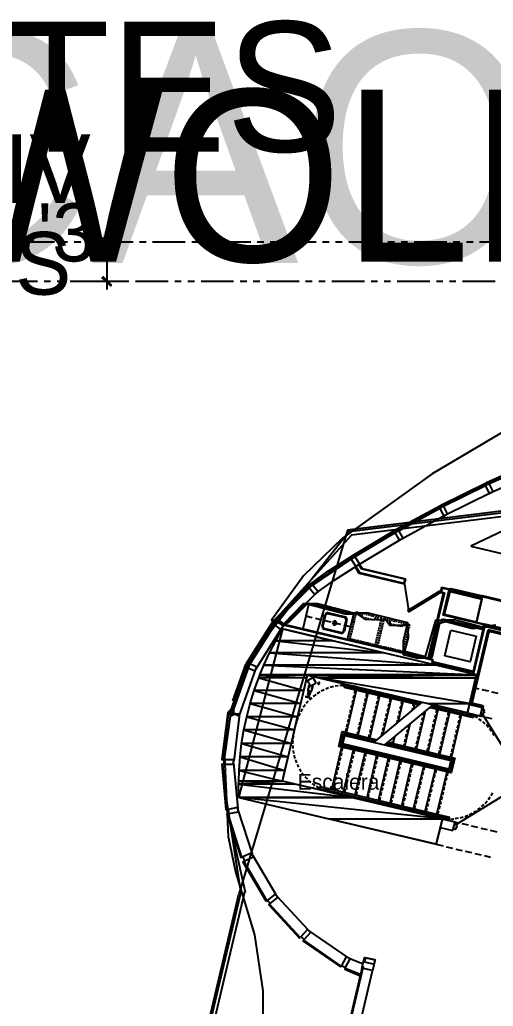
# Model space of a CAD drawing. Header units: feet. Extents: x -84 to 198, y -22 to 181.
# Drawn here: x 11.6 to 47.8, y 104.8 to 180.3 of the extents above; entities that cross this region are included whole.
import ezdxf
from ezdxf.enums import TextEntityAlignment as Align

# ---------------------------------------------------------------- set-up
doc = ezdxf.new("R2010")
doc.units = ezdxf.units.FT
for name, color, linetype in [('A-AREA-COMUN', 252, 'CONTINUOUS'), ('A-AREA-UNIDAD', 30, 'CONTINUOUS'), ('A-LINEA', 7, 'CONTINUOUS'), ('A-LINEA-FINA', 9, 'CONTINUOUS'), ('A-MURO-CONCRETO', 8, 'CONTINUOUS'), ('A-NOMBRE-ESPACIO', 2, 'CONTINUOUS'), ('A-TEXTO-PDF', 3, 'CONTINUOUS')]:
    doc.layers.add(name, color=color, linetype=linetype)

msp = doc.modelspace()

# ---------------------------------------------------------------- linework, layer by layer
at = {"layer": 'A-AREA-COMUN'}
msp.add_lwpolyline([(72.64, 127.8044), (47.392, 133.8133), (46.24, 133.6889), (44.192, 134.2222), (43.712, 134.0978), (43.12, 131.4489), (42.048, 131.4133), (40.96, 131.6978), (40.96, 132.7644), (41.248, 133.9378), (39.92, 133.9378), (39.6, 134.3289), (38.048, 134.3822), (37.472, 134.8089), (36.512, 134.8089), (33.568, 135.5733), (32.16, 134.1689), (31.808, 134.0089), (31.232, 134.1689), (29.152, 130.8978), (27.968, 127.5378), (27.968, 127.0933), (27.712, 126.9689), (27.28, 123.8933), (27.552, 117.7778), (28.128, 115.0933), (29.568, 110.2578), (30.208, 105.9733), (30.208, 101.3689)], dxfattribs=at)
at = {"layer": 'A-AREA-UNIDAD'}
msp.add_lwpolyline([(48.88, 148.9422), (43.168, 145.5289), (36.288, 140.6222), (33.312, 137.7422), (30.88, 134.3289), (31.392, 134.3289), (31.808, 134.0622), (33.312, 135.6089), (34.4, 135.6089), (37.152, 134.8978), (38.272, 134.8978), (41.28, 134.1689), (41.312, 133.0133), (41.04, 131.9644), (42.64, 131.5733), (43.44, 134.3289), (44.832, 134.3822), (46.88, 133.8489), (48.032, 133.9733)], dxfattribs=at)
at = {"layer": 'A-LINEA'}
for p, q in [((14.28, 163.2578), (11.7733, 163.2578)), ((15.28, 163.2578), (14.7733, 163.2578)), ((16.28, 163.2578), (15.7733, 163.2578)), ((19.28, 163.2578), (16.7733, 163.2578)), ((19.8133, 163.2578), (17.0267, 163.2578)), ((20.28, 163.2578), (19.7733, 163.2578)), ((21.28, 163.2578), (20.7733, 163.2578)), ((24.28, 163.2578), (21.7733, 163.2578)), ((25.28, 163.2578), (24.7733, 163.2578)), ((26.28, 163.2578), (25.7733, 163.2578)), ((29.28, 163.2578), (26.7733, 163.2578)), ((30.28, 163.2578), (29.7733, 163.2578)), ((31.28, 163.2578), (30.7733, 163.2578)), ((34.28, 163.2578), (31.7733, 163.2578)), ((35.28, 163.2578), (34.7733, 163.2578)), ((36.28, 163.2578), (35.7733, 163.2578)), ((39.28, 163.2578), (36.7733, 163.2578)), ((40.28, 163.2578), (39.7733, 163.2578)), ((41.28, 163.2578), (40.7733, 163.2578)), ((44.28, 163.2578), (41.7733, 163.2578)), ((45.28, 163.2578), (44.7733, 163.2578)), ((46.28, 163.2578), (45.7733, 163.2578)), ((49.28, 163.2578), (46.7733, 163.2578)), ((12.9733, 160.2578), (10.48, 160.2578)), ((13.9733, 160.2578), (13.48, 160.2578)), ((14.9733, 160.2578), (14.48, 160.2578)), ((17.9733, 160.2578), (15.48, 160.2578)), ((19.8133, 160.2578), (17.0267, 160.2578)), ((18.9733, 160.2578), (18.48, 160.2578)), ((19.9733, 160.2578), (19.48, 160.2578)), ((22.9733, 160.2578), (20.48, 160.2578)), ((23.9733, 160.2578), (23.48, 160.2578)), ((24.9733, 160.2578), (24.48, 160.2578)), ((27.9733, 160.2578), (25.48, 160.2578)), ((28.9733, 160.2578), (28.48, 160.2578)), ((29.9733, 160.2578), (29.48, 160.2578)), ((32.9733, 160.2578), (30.48, 160.2578)), ((33.9733, 160.2578), (33.48, 160.2578)), ((34.9733, 160.2578), (34.48, 160.2578)), ((37.9733, 160.2578), (35.48, 160.2578)), ((38.9733, 160.2578), (38.48, 160.2578)), ((39.9733, 160.2578), (39.48, 160.2578)), ((42.9733, 160.2578), (40.48, 160.2578)), ((43.9733, 160.2578), (43.48, 160.2578)), ((44.9733, 160.2578), (44.48, 160.2578)), ((47.9733, 160.2578), (45.48, 160.2578)), ((128.4377, 152.4797), (36.6895, 141.2395)), ((128.4377, 152.4797), (36.6895, 141.2395)), ((128.373, 152.3212), (36.7876, 141.1026)), ((128.2383, 152.0163), (36.9919, 140.8393)), ((47.32, 144.8711), (50.8533, 146.4578)), ((47.6533, 144.1111), (51.2, 145.6978)), ((43.8267, 143.1378), (47.28, 144.8578)), ((46.8533, 144.4578), (47.0533, 144.6444)), ((44.1867, 142.3911), (47.6533, 144.1111)), ((45.4267, 143.7511), (45.6267, 143.9511)), ((40.3867, 141.2711), (43.7867, 143.1244)), ((44.0133, 143.0444), (44.2133, 143.2444)), ((40.7867, 140.5378), (44.1867, 142.3911)), ((42.4667, 142.2044), (42.6933, 142.4311)), ((51.0267, 142.3378), (46.1067, 140.0044)), ((36.6881, 141.2357), (28.3665, 113.3809)), ((36.6881, 141.2357), (28.3665, 113.3809)), ((37.04, 139.2711), (40.36, 141.2444)), ((40.8667, 141.3378), (41.1067, 141.5644)), ((36.7944, 141.1093), (29.3471, 131.622)), ((36.9987, 140.846), (31.2785, 134.531)), ((37.4667, 138.5511), (40.7867, 140.5378)), ((39.1067, 140.3111), (39.3733, 140.5644)), ((46.1067, 140.0044), (60.44, 136.6044)), ((35.1467, 138.0578), (37, 139.2444)), ((37.28, 139.2178), (37.5467, 139.4711)), ((35.6267, 137.3644), (37.4667, 138.5511)), ((37.2667, 138.4178), (37.56, 137.9378)), ((37.3067, 138.4444), (37.6, 137.9778)), ((37.7867, 138.2444), (37.56, 138.6044)), ((41.0667, 137.4711), (37.7867, 138.2444)), ((37.8267, 138.2978), (41.12, 137.5111)), ((33.8, 137.0711), (35.1467, 138.0578)), ((34.9867, 137.6844), (35.36, 138.0311)), ((37.56, 137.9378), (41.0267, 137.1111)), ((37.6, 137.9778), (40.9867, 137.1778)), ((41.0667, 137.4711), (40.9867, 137.1778)), ((41.12, 137.5111), (41.0267, 137.1111)), ((31.0267, 134.2978), (33.7733, 137.0444)), ((34.32, 136.4311), (35.6267, 137.3644)), ((41.0361, 137.1034), (41.3824, 134.9627)), ((43.88, 136.8578), (43.7867, 136.4578)), ((43.92, 136.7911), (43.8533, 136.4978)), ((43.88, 136.8578), (44.52, 136.7111)), ((44.4533, 136.6711), (43.92, 136.7911)), ((44, 134.7244), (44.4533, 136.6711)), ((44.0667, 134.7644), (44.52, 136.7111)), ((31.6667, 133.7644), (34.32, 136.4311)), ((43.52, 134.2444), (44.0267, 136.4044)), ((44.0933, 136.4444), (43.5733, 134.2311)), ((43.7867, 136.4578), (44.0267, 136.4044)), ((43.8533, 136.4978), (44.0933, 136.4444)), ((44.5733, 136.5378), (46.9067, 135.9778)), ((44.5733, 136.5378), (46.9067, 135.9778)), ((46.92, 136.0044), (44.5867, 136.5644)), ((46.92, 136.0044), (44.5867, 136.5644)), ((46.5333, 134.1778), (47.0133, 136.1911)), ((49.44, 135.5511), (47, 136.1244)), ((49.4533, 135.6044), (47.0133, 136.1911)), ((33.72, 135.6178), (33.2667, 133.6711)), ((37.1333, 134.8044), (33.72, 135.6178)), ((33.9733, 134.5244), (33.4933, 134.6444)), ((34.7067, 134.3511), (34.2267, 134.4711)), ((34.7333, 133.8444), (34.96, 134.8044)), ((34.8, 133.8311), (35.0267, 134.7778)), ((35.165, 134.92), (34.9645, 134.7961)), ((35.1497, 134.8551), (35.0294, 134.7808)), ((35.1467, 134.8578), (36.5067, 134.5378)), ((35.16, 134.9244), (36.52, 134.6044)), ((36.5867, 134.4178), (36.36, 133.4578)), ((36.64, 134.4044), (36.4267, 133.4444)), ((36.584, 134.4014), (36.5097, 134.5218)), ((36.6489, 134.3861), (36.525, 134.5866)), ((37.1333, 134.8044), (36.6667, 132.8578)), ((37.2267, 134.4444), (37.2, 134.3244)), ((37.2, 134.3111), (37.2267, 134.4311)), ((37.2667, 134.6311), (37.24, 134.5111)), ((37.24, 134.4978), (37.2667, 134.6178)), ((37.32, 134.8044), (37.28, 134.6844)), ((37.28, 134.6711), (37.3067, 134.8044)), ((37.32, 134.8578), (37.3467, 134.9244)), ((37.4667, 134.9244), (37.3467, 134.9511)), ((37.6533, 134.8844), (37.5333, 134.9111)), ((37.6533, 134.8844), (37.5333, 134.9111)), ((37.84, 134.8311), (37.7067, 134.8711)), ((37.84, 134.8311), (37.7067, 134.8711)), ((37.96, 134.5244), (37.84, 134.5511)), ((38.0133, 134.7911), (37.8933, 134.8178)), ((38.0133, 134.7911), (37.8933, 134.8178)), ((38.1333, 134.4711), (38.0133, 134.5111)), ((38.2, 134.7511), (38.08, 134.7778)), ((38.2, 134.7511), (38.08, 134.7778)), ((38.32, 134.4311), (38.2, 134.4578)), ((38.3867, 134.7111), (38.2533, 134.7378)), ((38.3867, 134.7111), (38.2533, 134.7378)), ((38.5067, 134.3911), (38.3867, 134.4178)), ((38.56, 134.6578), (38.44, 134.6978)), ((38.56, 134.6578), (38.44, 134.6978)), ((38.6933, 134.3511), (38.56, 134.3778)), ((38.7467, 134.6178), (38.6267, 134.6444)), ((38.7467, 134.6178), (38.6267, 134.6444)), ((38.9333, 134.5778), (38.8133, 134.6044)), ((38.9333, 134.5778), (38.8133, 134.6044)), ((39.1067, 134.5378), (38.9867, 134.5644)), ((39.1067, 134.5378), (38.9867, 134.5644)), ((39.2933, 134.4844), (39.1733, 134.5244)), ((39.2933, 134.4711), (39.2667, 134.4044)), ((39.4533, 134.3511), (39.4667, 134.4311)), ((39.6, 134.4178), (39.4667, 134.4444)), ((39.7733, 134.3778), (39.6533, 134.4044)), ((39.7733, 134.3778), (39.6533, 134.4044)), ((43.8667, 134.1644), (43.9333, 134.4311)), ((43.9333, 134.4311), (47.08, 133.6844)), ((47.1467, 133.9778), (44, 134.7244)), ((44.0667, 134.7644), (47.16, 134.0311)), ((31.7159, 133.6567), (28.3582, 120.754)), ((28.9333, 130.9911), (31, 134.2711)), ((29.68, 130.6044), (31.6667, 133.7644)), ((30.6133, 133.4844), (30.8533, 133.7244)), ((31.0133, 134.2844), (31.0133, 134.2844)), ((43.24, 131.3111), (31.9333, 133.9778)), ((34.7378, 133.8361), (34.8616, 133.6356)), ((34.8027, 133.8208), (34.877, 133.7005)), ((36.2267, 133.3244), (34.8533, 133.6444)), ((36.24, 133.3778), (34.8667, 133.7111)), ((35.44, 134.1778), (34.9467, 134.2978)), ((36.1733, 134.0044), (35.68, 134.1244)), ((36.8933, 133.8311), (36.4133, 133.9511)), ((37.0533, 133.7111), (37.0267, 133.5911)), ((37.0267, 133.5778), (37.0533, 133.6978)), ((37.0933, 133.8978), (37.0667, 133.7778)), ((37.0667, 133.7644), (37.0933, 133.8844)), ((37.1467, 134.0844), (37.1067, 133.9644)), ((37.1067, 133.9511), (37.1333, 134.0711)), ((37.1467, 134.1244), (37.1867, 134.2578)), ((37.1867, 134.2578), (37.16, 134.1378)), ((39.0533, 133.4978), (39.0933, 133.6178)), ((39.1333, 133.7911), (39.0933, 133.6711)), ((39.1067, 133.6844), (39.1333, 133.8044)), ((39.1467, 133.8578), (39.1733, 133.9778)), ((39.1733, 133.9778), (39.1467, 133.8578)), ((39.1867, 134.0444), (39.2133, 134.1644)), ((39.2133, 134.1511), (39.1867, 134.0311)), ((39.2267, 134.2311), (39.2667, 134.3511)), ((39.2533, 134.3378), (39.2267, 134.2178)), ((39.3067, 133.7644), (39.28, 133.6311)), ((39.28, 133.6311), (39.3067, 133.7511)), ((39.3467, 133.9378), (39.32, 133.8178)), ((39.32, 133.8044), (39.3467, 133.9244)), ((39.36, 133.9911), (39.3867, 134.1111)), ((39.4, 134.1244), (39.3733, 134.0044)), ((39.44, 134.3111), (39.4133, 134.1911)), ((39.4133, 134.1778), (39.44, 134.2978)), ((39.96, 134.3378), (39.84, 134.3644)), ((39.96, 134.3378), (39.84, 134.3644)), ((40.08, 134.0178), (39.96, 134.0444)), ((40.1467, 134.2844), (40.0133, 134.3244)), ((40.1467, 134.2844), (40.0133, 134.3244)), ((40.2667, 133.9778), (40.1467, 134.0044)), ((40.32, 134.2444), (40.2, 134.2711)), ((40.32, 134.2444), (40.2, 134.2711)), ((40.4533, 133.9244), (40.32, 133.9644)), ((40.5067, 134.2044), (40.3867, 134.2311)), ((40.5067, 134.2044), (40.3867, 134.2311)), ((40.6267, 133.8844), (40.5067, 133.9111)), ((40.6933, 134.1644), (40.5733, 134.1911)), ((40.6933, 134.1644), (40.5733, 134.1911)), ((40.8133, 133.8444), (40.6933, 133.8711)), ((40.8667, 134.1111), (40.7467, 134.1511)), ((40.8667, 134.1111), (40.7467, 134.1511)), ((41.0533, 134.0711), (40.9333, 134.0978)), ((41.0533, 134.0711), (40.9333, 134.0978)), ((41.24, 134.0311), (41.12, 134.0578)), ((41.24, 134.0311), (41.12, 134.0578)), ((41.4133, 133.9911), (41.2933, 134.0178)), ((41.3067, 133.5378), (41.3467, 133.6578)), ((41.3333, 133.6578), (41.3067, 133.5378)), ((41.36, 133.7244), (41.3867, 133.8444)), ((41.3867, 133.8311), (41.36, 133.7111)), ((41.4133, 133.9644), (41.4, 133.8978)), ((43.52, 134.2444), (43.92, 134.1511)), ((43.92, 134.1511), (43.9733, 134.3644)), ((43.9733, 134.3644), (47.0667, 133.6311)), ((46.2667, 130.2311), (47.16, 134.0311)), ((46.32, 130.2178), (47.2, 133.9644)), ((73.32, 127.8444), (47.16, 134.0311)), ((73.3067, 127.7911), (47.2, 133.9644)), ((36.2216, 133.3156), (36.4222, 133.4394)), ((36.237, 133.3805), (36.3573, 133.4548)), ((36.88, 132.9911), (36.8667, 132.8978)), ((36.8667, 132.8978), (36.9867, 132.8711)), ((36.92, 133.1644), (36.8933, 133.0444)), ((36.8933, 133.0311), (36.92, 133.1511)), ((36.9733, 133.3511), (36.9333, 133.2311)), ((36.9333, 133.2178), (36.96, 133.3378)), ((37.0133, 133.5378), (36.9867, 133.4044)), ((36.9867, 133.4044), (37.0133, 133.5244)), ((38.88, 132.7644), (38.92, 132.8844)), ((38.9067, 132.8844), (38.88, 132.7511)), ((38.9333, 132.9511), (38.96, 133.0711)), ((38.96, 133.0578), (38.9333, 132.9378)), ((38.9733, 133.1378), (39, 133.2578)), ((39, 133.2444), (38.9733, 133.1244)), ((39.0133, 133.3111), (39.04, 133.4311)), ((39.04, 133.4311), (39.0133, 133.2978)), ((39.08, 133.6044), (39.0533, 133.4844)), ((39.1333, 133.0311), (39.1067, 132.9111)), ((39.1067, 132.8978), (39.1333, 133.0178)), ((39.1733, 133.2178), (39.1467, 133.0844)), ((39.1467, 133.0844), (39.1733, 133.2044)), ((39.1867, 133.2578), (39.2267, 133.3778)), ((39.2267, 133.3911), (39.2, 133.2711)), ((39.2667, 133.5778), (39.24, 133.4578)), ((39.24, 133.4444), (39.2667, 133.5644)), ((41.1733, 132.9244), (41.1333, 132.8044)), ((41.1467, 132.8178), (41.1733, 132.9378)), ((41.1867, 132.9911), (41.2133, 133.1111)), ((41.2133, 133.1111), (41.1867, 132.9778)), ((41.2267, 133.1778), (41.2533, 133.2978)), ((41.2533, 133.2844), (41.2267, 133.1644)), ((41.2667, 133.3644), (41.2933, 133.4844)), ((41.2933, 133.4711), (41.2667, 133.3511)), ((44.5733, 133.5644), (46.52, 133.1111)), ((46.08, 127.8844), (47.4267, 133.6044)), ((46.12, 127.8711), (47.4667, 133.5378)), ((46.2133, 127.9911), (47.5067, 133.4711)), ((73.24, 127.4978), (47.4267, 133.6044)), ((73.2267, 127.4444), (47.4667, 133.5378)), ((73.2133, 127.3911), (47.5067, 133.4711)), ((37.04, 132.8578), (37.1733, 132.8311)), ((37.1733, 132.8311), (37.04, 132.8578)), ((37.2267, 132.8178), (37.3467, 132.7911)), ((37.3467, 132.7911), (37.2267, 132.8178)), ((37.4133, 132.7778), (37.5333, 132.7511)), ((37.5333, 132.7511), (37.4133, 132.7778)), ((37.5867, 132.7244), (37.72, 132.6978)), ((37.72, 132.6978), (37.5867, 132.7244)), ((37.7733, 132.6844), (37.8933, 132.6578)), ((37.8933, 132.6578), (37.7733, 132.6844)), ((37.96, 132.6444), (38.08, 132.6178)), ((38.08, 132.6178), (37.96, 132.6444)), ((38.1467, 132.6044), (38.2667, 132.5778)), ((38.2667, 132.5778), (38.1467, 132.6044)), ((38.32, 132.5644), (38.44, 132.5244)), ((38.44, 132.5244), (38.32, 132.5644)), ((38.5067, 132.5111), (38.6267, 132.4844)), ((38.6267, 132.4844), (38.5067, 132.5111)), ((38.84, 132.5911), (38.8667, 132.7111)), ((38.8667, 132.6978), (38.84, 132.5778)), ((39.0133, 132.4844), (38.9867, 132.4044)), ((38.9867, 132.4044), (39.1067, 132.3778)), ((39.0133, 132.5378), (39.0533, 132.6578)), ((39.0533, 132.6578), (39.0267, 132.5378)), ((39.0933, 132.8444), (39.0667, 132.7244)), ((39.0667, 132.7111), (39.0933, 132.8311)), ((39.1733, 132.3511), (39.2933, 132.3244)), ((39.2933, 132.3244), (39.1733, 132.3511)), ((39.3467, 132.3111), (39.48, 132.2844)), ((39.48, 132.2844), (39.3467, 132.3111)), ((39.5333, 132.2711), (39.6533, 132.2444)), ((39.6533, 132.2444), (39.5333, 132.2711)), ((39.72, 132.2311), (39.84, 132.2044)), ((39.84, 132.2044), (39.72, 132.2311)), ((39.9067, 132.1911), (40.0267, 132.1511)), ((40.0267, 132.1511), (39.9067, 132.1911)), ((40.08, 132.1378), (40.2, 132.1111)), ((40.2, 132.1111), (40.08, 132.1378)), ((41, 132.1911), (40.96, 132.0711)), ((40.9733, 132.0844), (41, 132.2044)), ((41.0133, 132.2711), (41.04, 132.3911)), ((41.04, 132.3778), (41.0133, 132.2578)), ((41.0533, 132.4444), (41.08, 132.5644)), ((41.08, 132.5644), (41.0533, 132.4311)), ((41.0933, 132.6311), (41.12, 132.7511)), ((41.12, 132.7378), (41.0933, 132.6178)), ((43.2933, 132.7511), (43.1733, 132.7778)), ((29.56, 131.8311), (29.8133, 132.0711)), ((40.2667, 132.0978), (40.3867, 132.0711)), ((40.3867, 132.0711), (40.2667, 132.0978)), ((40.4533, 132.0578), (40.5733, 132.0311)), ((40.5733, 132.0311), (40.4533, 132.0578)), ((40.6267, 132.0178), (40.7467, 131.9778)), ((40.7467, 131.9778), (40.6267, 132.0178)), ((27.92, 128.1778), (28.9067, 130.9511)), ((28.3867, 127.0044), (29.68, 130.6044)), ((28.84, 130.4844), (28.9733, 130.6044)), ((28.92, 130.9644), (28.92, 130.9778)), ((28.92, 130.9644), (28.92, 130.9644)), ((46.2933, 130.3644), (43.1467, 131.1111)), ((43.2133, 131.1511), (43.24, 131.3111)), ((46.3067, 130.4178), (43.2133, 131.1511)), ((28.48, 129.4844), (28.6133, 129.6178)), ((34.0267, 129.3111), (33.92, 128.8978)), ((35.6, 129.2578), (35.36, 129.1911)), ((35.9733, 129.3244), (35.7333, 129.2844)), ((36.3467, 129.3511), (36.0933, 129.3378)), ((36.4, 129.2178), (36.4667, 129.4711)), ((36.4, 129.2178), (42.16, 127.8578)), ((36.5467, 129.3111), (36.5867, 129.4311)), ((36.5467, 129.3111), (42.28, 127.9644)), ((37.3467, 129.2578), (37.2133, 129.2844)), ((37.32, 129.1378), (37.3467, 129.2578)), ((37.4, 129.1111), (37.4267, 129.2311)), ((46.3067, 129.1911), (46.72, 129.0978)), ((28.12, 128.4978), (28.2667, 128.6178)), ((33.6667, 128.8044), (33.6267, 128.6311)), ((33.7867, 128.6044), (33.6267, 128.6311)), ((33.6933, 128.6178), (33.6533, 128.4578)), ((33.72, 128.6178), (33.68, 128.4578)), ((36.6133, 125.7511), (37.3733, 128.9911)), ((37.1467, 128.3644), (37.2, 128.6044)), ((37.2267, 128.7244), (37.2933, 129.0178)), ((37.5067, 125.5378), (38.2667, 128.7778)), ((38.04, 128.1511), (38.0933, 128.3911)), ((38.12, 128.5111), (38.1867, 128.8044)), ((38.2133, 128.9244), (38.24, 129.0444)), ((38.2933, 128.8978), (38.32, 129.0178)), ((38.3867, 125.3244), (39.16, 128.5644)), ((39.0133, 128.3111), (39.08, 128.5911)), ((39.1067, 128.7111), (39.1333, 128.8311)), ((39.1867, 128.6978), (39.2133, 128.8178)), ((39.3867, 125.5644), (40.0533, 128.3644)), ((39.9067, 128.0844), (39.9733, 128.3778)), ((40, 128.4978), (40.0267, 128.6178)), ((40.08, 128.4844), (40.1067, 128.6044)), ((40.8933, 128.2844), (40.92, 128.4044)), ((40.9733, 128.2711), (41, 128.3911)), ((46.96, 129.0311), (47.4533, 128.9244)), ((47.6933, 128.8578), (48.1867, 128.7511)), ((27.7733, 127.4978), (27.9067, 127.6311)), ((33.44, 127.8711), (33.2933, 127.6578)), ((33.68, 128.1511), (33.52, 127.9644)), ((36.9733, 127.6311), (37.0267, 127.8711)), ((37.0533, 127.9911), (37.1067, 128.2444)), ((37.8667, 127.4178), (37.92, 127.6711)), ((37.9467, 127.7911), (38, 128.0311)), ((38.6933, 124.9911), (42.4, 128.0578)), ((38.84, 127.5778), (38.8933, 127.8178)), ((38.92, 127.9378), (38.9867, 128.1778)), ((39.5333, 124.8044), (43.24, 127.8578)), ((39.7333, 127.3511), (39.7867, 127.6044)), ((39.8133, 127.7244), (39.8667, 127.9644)), ((40.56, 126.5378), (40.9467, 128.1511)), ((40.72, 127.5511), (40.7733, 127.7911)), ((40.8, 127.9111), (40.8667, 128.1644)), ((41.6267, 127.4178), (41.68, 127.6311)), ((41.7067, 127.7511), (41.76, 127.9511)), ((41.7333, 127.4978), (41.84, 127.9378)), ((41.7867, 128.0844), (41.8133, 128.2044)), ((41.8667, 128.0578), (41.8933, 128.1778)), ((43, 127.6578), (46.2933, 126.8844)), ((43.1067, 127.7644), (46.2, 127.0311)), ((43.5733, 127.6578), (43.6, 127.7778)), ((43.6533, 127.6311), (43.68, 127.7644)), ((46, 127.8978), (46.9733, 127.6578)), ((47, 127.7511), (46.1467, 127.9511)), ((47.0533, 127.7911), (46.2133, 127.9911)), ((46.9733, 127.6578), (46.8267, 127.0178)), ((47, 127.7511), (46.9733, 127.6711)), ((47.0533, 127.7911), (47, 127.5644)), ((27.52, 127.2444), (27.5467, 127.2711)), ((28.3867, 127.0044), (27.8533, 127.1911)), ((33.2267, 127.5644), (33.1067, 127.3378)), ((36.8, 126.8978), (36.8533, 127.1511)), ((36.88, 127.2711), (36.9333, 127.5111)), ((37.6933, 126.6978), (37.7467, 126.9378)), ((37.7733, 127.0578), (37.8267, 127.2978)), ((38.6667, 126.8444), (38.72, 127.0844)), ((38.7467, 127.2044), (38.8133, 127.4578)), ((39.56, 126.6311), (39.6133, 126.8711)), ((39.64, 126.9911), (39.6933, 127.2311)), ((40.5467, 126.8178), (40.6, 127.0711)), ((40.6267, 127.1911), (40.6933, 127.4311)), ((41.96, 124.4844), (42.64, 127.3778)), ((42.4, 126.6844), (42.4533, 126.9244)), ((42.48, 127.0444), (42.5333, 127.2844)), ((42.8533, 124.2711), (43.6133, 127.5111)), ((43.3867, 126.8844), (43.44, 127.1244)), ((43.4667, 127.2444), (43.5333, 127.5378)), ((43.7467, 124.0578), (44.5067, 127.2978)), ((44.28, 126.6711), (44.3333, 126.9111)), ((44.36, 127.0444), (44.4267, 127.3244)), ((44.4533, 127.4444), (44.4933, 127.5644)), ((44.5467, 127.4311), (44.5733, 127.5511)), ((44.64, 123.8444), (45.4, 127.0978)), ((45.2533, 126.8311), (45.32, 127.1111)), ((45.3467, 127.2311), (45.3867, 127.3511)), ((45.4267, 127.2178), (45.4667, 127.3378)), ((45.5867, 127.2978), (45.4667, 127.3378)), ((45.8533, 127.2444), (46.8267, 127.0178)), ((45.8533, 127.2444), (46.2667, 127.1511)), ((46.2, 127.0311), (46.2267, 127.1511)), ((46.2267, 127.1511), (46.36, 127.1244)), ((46.2933, 126.8844), (46.36, 127.1244)), ((46.6133, 126.8578), (46.4, 126.9778)), ((46.5067, 127.0844), (46.9867, 126.9778)), ((46.9733, 127.5644), (47.12, 127.5244)), ((46.9733, 127.5511), (46.9733, 127.5511)), ((47.0533, 127.2444), (47.0267, 127.0978)), ((47.0274, 127.09), (49.2642, 123.4848)), ((47.0779, 127.2572), (47.0539, 127.2424)), ((47.0805, 127.3757), (47.0954, 127.3516)), ((47.0933, 127.3644), (47.1333, 127.3511)), ((47.1067, 127.5244), (47.1067, 127.5244)), ((47.1067, 127.2578), (47.1067, 127.2578)), ((47.12, 127.3378), (47.12, 127.3378)), ((47.1333, 127.3378), (47.12, 127.2444)), ((47.24, 126.9244), (47.72, 126.8044)), ((27.4267, 126.5111), (27.52, 126.5911)), ((32.7733, 126.5378), (32.7333, 126.4044)), ((36.6267, 126.1778), (36.68, 126.4178)), ((36.7067, 126.5378), (36.7733, 126.7778)), ((37.52, 125.9644), (37.5733, 126.2044)), ((37.6, 126.3244), (37.6533, 126.5644)), ((38.4933, 126.1111), (38.5467, 126.3644)), ((38.5733, 126.4844), (38.64, 126.7244)), ((39.3867, 125.8978), (39.44, 126.1378)), ((39.4667, 126.2578), (39.5333, 126.4978)), ((40.4533, 126.4444), (40.52, 126.6978)), ((41.0667, 124.6978), (41.48, 126.4044)), ((41.32, 126.1244), (41.3733, 126.3244)), ((42.2267, 125.9511), (42.28, 126.2044)), ((42.3067, 126.3244), (42.3733, 126.5644)), ((43.2133, 126.1511), (43.2667, 126.4044)), ((43.2933, 126.5244), (43.36, 126.7644)), ((44.1067, 125.9511), (44.16, 126.1911)), ((44.1867, 126.3111), (44.2533, 126.5511)), ((45.08, 126.0978), (45.1467, 126.3378)), ((45.1733, 126.4578), (45.2267, 126.7111)), ((46.92, 126.6311), (46.72, 126.7778)), ((47.2, 126.3911), (47.0267, 126.5644)), ((27.3333, 125.7644), (27.4267, 125.8578)), ((32.5867, 125.7511), (32.56, 125.6178)), ((36.4667, 125.5244), (36.4933, 125.6444)), ((36.5333, 125.7644), (36.6, 126.0578)), ((36.5467, 125.5111), (36.5733, 125.6311)), ((37.36, 125.3111), (37.3867, 125.4311)), ((37.4133, 125.5511), (37.4933, 125.8444)), ((37.44, 125.2978), (37.4667, 125.4178)), ((38.3067, 125.3511), (38.3733, 125.6311)), ((38.4133, 125.7511), (38.4667, 125.9911)), ((39.28, 125.4844), (39.36, 125.7778)), ((40.16, 125.2044), (40.2, 125.3511)), ((40.1733, 124.8978), (40.3067, 125.4444)), ((41.1467, 125.3911), (41.2, 125.6444)), ((41.24, 125.7644), (41.2933, 126.0044)), ((42.0533, 125.2311), (42.1067, 125.4711)), ((42.1333, 125.5911), (42.2, 125.8311)), ((43.04, 125.4311), (43.0933, 125.6711)), ((43.12, 125.7911), (43.1867, 126.0311)), ((43.9333, 125.2178), (43.9867, 125.4578)), ((44.0133, 125.5778), (44.08, 125.8178)), ((44.9067, 125.3644), (44.9733, 125.6178)), ((45, 125.7378), (45.0533, 125.9778)), ((27.24, 125.0178), (27.3333, 125.1111)), ((32.4933, 124.7511), (32.5067, 124.5111)), ((35.4933, 121.3911), (36.2533, 124.6311)), ((36.2667, 124.3244), (36.3333, 124.6178)), ((36.2933, 124.7511), (36.32, 124.8711)), ((36.3733, 124.7378), (36.4, 124.8578)), ((37.1733, 124.5378), (37.2133, 124.6578)), ((37.2667, 124.5244), (37.2933, 124.6444)), ((38.2533, 125.0978), (38.28, 125.2178)), ((38.3333, 125.0844), (38.36, 125.2044)), ((40.04, 124.6844), (40.0667, 124.8044)), ((40.0933, 124.9244), (40.1333, 125.0711)), ((40.12, 124.6578), (40.1467, 124.7778)), ((40.9333, 124.4711), (40.96, 124.5911)), ((40.9867, 124.7111), (41.04, 124.9111)), ((41.0133, 124.4444), (41.04, 124.5778)), ((41.0667, 125.0311), (41.12, 125.2711)), ((41.88, 124.4978), (41.9333, 124.7378)), ((41.96, 124.8578), (42.0267, 125.0978)), ((42.7733, 124.2844), (42.84, 124.5778)), ((42.8667, 124.6978), (42.92, 124.9378)), ((42.96, 125.0578), (43.0133, 125.2978)), ((43.76, 124.4844), (43.8133, 124.7244)), ((43.84, 124.8444), (43.9067, 125.0978)), ((44.7333, 124.6444), (44.8, 124.8844)), ((44.8267, 125.0044), (44.88, 125.2444)), ((27.1467, 124.2844), (27.24, 124.3778)), ((32.52, 124.3778), (32.56, 124.1378)), ((32.5867, 124.0178), (32.6533, 123.7644)), ((36.1067, 123.6044), (36.16, 123.8444)), ((36.1867, 123.9644), (36.24, 124.2044)), ((36.3867, 121.1778), (37.1467, 124.4178)), ((37.08, 123.7511), (37.1333, 123.9911)), ((37.16, 124.1244), (37.2267, 124.4044)), ((37.28, 120.9644), (38.04, 124.2044)), ((38.0533, 123.9111), (38.12, 124.1911)), ((38.0667, 124.3378), (38.1067, 124.4578)), ((38.1467, 124.3111), (38.1867, 124.4311)), ((38.1733, 120.7511), (38.9333, 124.0044)), ((38.9467, 123.6978), (39.0133, 123.9778)), ((38.96, 124.1244), (38.9867, 124.2444)), ((39.04, 124.0978), (39.08, 124.2178)), ((39.8533, 123.9111), (39.88, 124.0311)), ((39.9333, 123.8844), (39.96, 124.0178)), ((40.7467, 123.6978), (40.7733, 123.8178)), ((40.8267, 123.6844), (40.8533, 123.8044)), ((41.8267, 124.2578), (41.8533, 124.3778)), ((41.8267, 124.2578), (41.84, 124.3511)), ((41.9067, 124.2444), (41.9333, 124.3644)), ((42.72, 124.0444), (42.7467, 124.1644)), ((42.8, 124.0311), (42.8267, 124.1511)), ((43.6, 123.8311), (43.64, 123.9511)), ((43.6667, 124.0844), (43.7333, 124.3644)), ((43.6933, 123.8178), (43.72, 123.9378)), ((44.56, 123.8711), (44.6267, 124.1511)), ((44.6533, 124.2711), (44.7067, 124.5111)), ((27.1467, 123.3111), (27.2267, 123.3111)), ((27.2267, 123.6444), (27.16, 123.6578)), ((27.9867, 123.5511), (27.9733, 123.5511)), ((35.9333, 122.8711), (35.9867, 123.1111)), ((36.0133, 123.2311), (36.0667, 123.4711)), ((36.9067, 123.0178), (36.96, 123.2711)), ((36.9867, 123.3911), (37.0533, 123.6311)), ((37.8, 122.8178), (37.8533, 123.0578)), ((37.88, 123.1778), (37.9467, 123.4178)), ((37.9733, 123.5378), (38.0267, 123.7911)), ((38.7733, 122.9644), (38.84, 123.2044)), ((38.8667, 123.3244), (38.92, 123.5778)), ((39.0533, 120.5378), (39.8267, 123.7911)), ((39.76, 123.1244), (39.8133, 123.3644)), ((39.84, 123.4844), (39.9067, 123.7644)), ((39.9467, 120.3378), (40.72, 123.5778)), ((40.64, 122.9111), (40.7067, 123.1511)), ((40.7333, 123.2711), (40.8, 123.5511)), ((40.84, 120.1244), (41.6133, 123.3644)), ((41.6267, 123.0578), (41.6933, 123.3511)), ((41.64, 123.4844), (41.6667, 123.6044)), ((41.72, 123.4711), (41.7467, 123.5911)), ((41.7333, 119.9111), (42.5067, 123.1511)), ((42.52, 122.8578), (42.5867, 123.1378)), ((42.5333, 123.2711), (42.56, 123.4044)), ((42.6133, 123.2578), (42.64, 123.3778)), ((43.4267, 123.0711), (43.4533, 123.1911)), ((43.5067, 123.0444), (43.5333, 123.1644)), ((44.4933, 123.6311), (44.5333, 123.7511)), ((44.5733, 123.6044), (44.6133, 123.7244)), ((27.1067, 122.9244), (27.1733, 123.0044)), ((27.16, 122.3244), (27.2267, 122.4044)), ((35.76, 122.1378), (35.8133, 122.3778)), ((35.84, 122.4978), (35.8933, 122.7511)), ((36.7333, 122.2978), (36.7867, 122.5378)), ((36.8133, 122.6578), (36.88, 122.8978)), ((37.6267, 122.0844), (37.68, 122.3244)), ((37.7067, 122.4444), (37.7733, 122.6844)), ((38.6, 122.2311), (38.6667, 122.4844)), ((38.6933, 122.6044), (38.7467, 122.8444)), ((39.5867, 122.3911), (39.64, 122.6311)), ((39.6667, 122.7511), (39.72, 123.0044)), ((40.48, 122.1778), (40.5333, 122.4178)), ((40.56, 122.5378), (40.6133, 122.7911)), ((41.4533, 122.3378), (41.5067, 122.5778)), ((41.5333, 122.6978), (41.6, 122.9378)), ((42.3467, 122.1244), (42.4, 122.3644)), ((42.4267, 122.4844), (42.4933, 122.7244)), ((42.6267, 119.6978), (43.4, 122.9378)), ((43.32, 122.2711), (43.3867, 122.5244)), ((43.4133, 122.6444), (43.48, 122.9244)), ((43.52, 119.4844), (44.2933, 122.7378)), ((44.2133, 122.0711), (44.2667, 122.3111)), ((44.3067, 122.4311), (44.3733, 122.7111)), ((44.32, 122.8578), (44.3467, 122.9778)), ((44.4, 122.8311), (44.4267, 122.9511)), ((27.1924, 122.0268), (28.5305, 113.4328)), ((27.2133, 121.7244), (27.2933, 121.8044)), ((33.6933, 122.0844), (33.88, 121.9244)), ((33.9733, 121.8444), (34.1733, 121.6978)), ((34.28, 121.6311), (34.4933, 121.5111)), ((34.6, 121.6044), (34.5467, 121.3511)), ((34.6, 121.6044), (44.4933, 119.2578)), ((35.5733, 121.3644), (35.64, 121.6578)), ((35.6667, 121.7778), (35.72, 122.0178)), ((36.56, 121.5644), (36.6133, 121.8044)), ((36.6533, 121.9244), (36.7067, 122.1778)), ((37.4533, 121.3511), (37.5067, 121.5911)), ((37.5333, 121.7111), (37.6, 121.9644)), ((38.4267, 121.5111), (38.4933, 121.7511)), ((38.52, 121.8711), (38.5733, 122.1111)), ((39.32, 121.2978), (39.3867, 121.5378)), ((39.4133, 121.6578), (39.4667, 121.8978)), ((39.4933, 122.0311), (39.5467, 122.2711)), ((40.3067, 121.4444), (40.36, 121.6978)), ((40.3867, 121.8178), (40.44, 122.0578)), ((41.28, 121.6044), (41.3333, 121.8444)), ((41.36, 121.9644), (41.4267, 122.2178)), ((42.1733, 121.3911), (42.2267, 121.6311)), ((42.2533, 121.7511), (42.32, 122.0044)), ((43.1467, 121.5511), (43.2133, 121.7911)), ((43.24, 121.9111), (43.2933, 122.1511)), ((44.04, 121.3378), (44.0933, 121.5778)), ((44.1333, 121.6978), (44.1867, 121.9378)), ((27.2667, 121.1244), (27.3467, 121.2044)), ((34.6933, 121.4444), (34.6667, 121.3244)), ((34.6933, 121.4444), (44.3467, 119.1644)), ((35.3067, 121.1778), (35.44, 121.1511)), ((35.44, 121.1511), (35.4667, 121.2711)), ((35.52, 121.1244), (35.5467, 121.2444)), ((36.32, 120.9378), (36.36, 121.0578)), ((36.4133, 120.9111), (36.44, 121.0311)), ((36.4667, 121.1511), (36.5333, 121.4444)), ((37.2133, 120.7244), (37.2533, 120.8444)), ((37.2933, 120.6978), (37.3333, 120.8311)), ((37.36, 120.9511), (37.4267, 121.2311)), ((38.2533, 120.7378), (38.32, 121.0178)), ((38.3467, 121.1378), (38.4, 121.3911)), ((39.1467, 120.5244), (39.2133, 120.8044)), ((39.24, 120.9244), (39.2933, 121.1778)), ((40.1333, 120.7244), (40.1867, 120.9644)), ((40.2133, 121.0844), (40.2667, 121.3244)), ((41.1067, 120.8711), (41.16, 121.1111)), ((41.1867, 121.2444), (41.2533, 121.4844)), ((42, 120.6578), (42.0533, 120.9111)), ((42.08, 121.0311), (42.1467, 121.2711)), ((42.9733, 120.8178), (43.04, 121.0578)), ((43.0667, 121.1778), (43.12, 121.4178)), ((43.8667, 120.6044), (43.9333, 120.8444)), ((43.96, 120.9644), (44.0133, 121.2178)), ((48.6558, 120.9507), (45.0408, 118.73)), ((47.4533, 120.6178), (47.6, 120.8178)), ((47.6667, 120.9244), (47.8, 121.1378)), ((27.3333, 120.5244), (27.4, 120.6044)), ((28.36, 120.7644), (43.4667, 117.1911)), ((38.1067, 120.5111), (38.1333, 120.6311)), ((38.1867, 120.4978), (38.2133, 120.6178)), ((39, 120.2978), (39.0267, 120.4178)), ((39.08, 120.2844), (39.1067, 120.4044)), ((39.8933, 120.0844), (39.92, 120.2178)), ((39.9733, 120.0711), (40, 120.1911)), ((40.0267, 120.3111), (40.0933, 120.5911)), ((40.92, 120.0978), (40.9867, 120.3911)), ((41.0267, 120.5111), (41.08, 120.7511)), ((41.8133, 119.8978), (41.88, 120.1778)), ((41.9067, 120.2978), (41.9733, 120.5378)), ((42.8, 120.0844), (42.8667, 120.3244)), ((42.8933, 120.4578), (42.9467, 120.6978)), ((43.6933, 119.8711), (43.76, 120.1244)), ((43.7867, 120.2444), (43.84, 120.4844)), ((46.9333, 120.0711), (47.12, 120.2311)), ((47.2133, 120.3244), (47.3733, 120.5111)), ((27.3867, 119.9244), (27.4667, 120.0044)), ((27.5467, 119.8578), (27.48, 119.8578)), ((27.4933, 119.3911), (27.56, 119.4578)), ((27.5467, 119.5111), (27.6133, 119.5378)), ((28.3067, 119.9378), (28.2933, 119.9378)), ((40.7867, 119.8844), (40.8133, 120.0044)), ((40.8667, 119.8578), (40.8933, 119.9778)), ((41.68, 119.6711), (41.7067, 119.7911)), ((41.76, 119.6444), (41.7867, 119.7644)), ((42.5733, 119.4578), (42.6, 119.5778)), ((42.6533, 119.4311), (42.68, 119.5644)), ((42.7067, 119.6844), (42.7733, 119.9644)), ((43.4667, 119.2444), (43.4933, 119.3644)), ((43.5467, 119.2311), (43.5733, 119.3511)), ((43.6, 119.4711), (43.6667, 119.7511)), ((45.2933, 119.2178), (45.5333, 119.2978)), ((27.6533, 118.8844), (27.72, 118.9511)), ((27.6561, 118.9121), (28.8458, 113.541)), ((43.4667, 117.1911), (43.9333, 119.1378)), ((43.4667, 117.1911), (43.9333, 119.1378)), ((43.5467, 119.2311), (43.68, 119.2044)), ((43.9333, 119.1378), (44.9067, 118.9111)), ((43.9333, 119.1378), (44.44, 119.0178)), ((44.32, 119.0444), (44.3467, 119.1644)), ((44.44, 119.0178), (44.4933, 119.2578)), ((44.5467, 119.1244), (44.8, 119.1378)), ((44.68, 118.9511), (45.1733, 118.8444)), ((44.7467, 118.2578), (44.9067, 118.9111)), ((44.92, 119.1644), (45.16, 119.2044)), ((45.0133, 118.5911), (45.0533, 118.7378)), ((45.0139, 118.589), (45.0287, 118.565)), ((45.0267, 118.5911), (45.0267, 118.5911)), ((45.0533, 118.5778), (45.0267, 118.5778)), ((45.04, 118.7378), (45.04, 118.7378)), ((45.4133, 118.7778), (45.9067, 118.6711)), ((46.1467, 118.6044), (46.6267, 118.4978)), ((27.8267, 118.3911), (27.8933, 118.4578)), ((27.9867, 117.8844), (28.0533, 117.9511)), ((43.7733, 118.4844), (44.7467, 118.2578)), ((44.9333, 118.3244), (44.9333, 118.3244)), ((44.9979, 118.4706), (44.9739, 118.4557)), ((45, 118.4711), (45.0267, 118.4578)), ((45.0267, 118.4711), (45.0267, 118.4711)), ((46.88, 118.4311), (47.36, 118.3244)), ((47.6, 118.2711), (48.0933, 118.1511)), ((28.1467, 117.3911), (28.2133, 117.4578)), ((43.4667, 117.1911), (43.9867, 117.0711)), ((28.3067, 116.8844), (28.3733, 116.9511)), ((28.4667, 116.3911), (28.5333, 116.4578)), ((29.4, 116.4711), (29.3867, 116.4578)), ((44.2267, 117.0044), (44.7067, 116.8978)), ((44.96, 116.8311), (45.44, 116.7244)), ((45.68, 116.6711), (46.1733, 116.5511)), ((46.4133, 116.4978), (46.9067, 116.3778)), ((47.1467, 116.3244), (47.6267, 116.2044)), ((28.68, 116.2311), (28.6133, 116.2044)), ((28.7467, 115.8978), (28.8133, 115.9244)), ((28.8933, 115.4844), (28.9467, 115.5511)), ((29.1333, 115.0711), (29.2, 115.1244)), ((29.3867, 114.6578), (29.44, 114.7111)), ((29.6267, 114.2311), (29.6933, 114.2978)), ((21.0069, 82.2403), (28.3763, 113.3838)), ((21.0069, 82.2403), (28.3763, 113.3838)), ((21.1189, 82.1165), (28.5276, 113.44)), ((21.3523, 81.8786), (28.8429, 113.5482)), ((29.8667, 113.8178), (29.9333, 113.8711)), ((30.12, 113.3911), (30.1733, 113.4578)), ((31.2267, 113.3244), (31.2133, 113.3111)), ((30.36, 112.9778), (30.4267, 113.0311)), ((30.5733, 112.9378), (30.5067, 112.8978)), ((30.72, 112.6178), (30.7733, 112.6711)), ((30.96, 112.2311), (31.0133, 112.2978)), ((31.28, 111.8844), (31.3333, 111.9511)), ((31.6, 111.5378), (31.6533, 111.6044)), ((31.92, 111.1911), (31.9733, 111.2578)), ((32.24, 110.8444), (32.2933, 110.9111)), ((32.56, 110.4978), (32.6267, 110.5644)), ((32.88, 110.1511), (32.9467, 110.2178)), ((33.68, 110.6444), (33.68, 110.6311)), ((33.1333, 110.1244), (33.0667, 110.0711)), ((33.3333, 109.8444), (33.3733, 109.8978)), ((33.6133, 109.5511), (33.68, 109.6044)), ((34.0133, 109.2711), (34.0667, 109.3378)), ((34.4, 109.0044), (34.4667, 109.0578)), ((34.8, 108.7244), (34.8667, 108.7911)), ((35.2, 108.4578), (35.2667, 108.5111)), ((35.6, 108.1778), (35.6533, 108.2311)), ((35.9867, 107.8978), (36.0533, 107.9644)), ((36.6667, 108.5511), (36.6533, 108.5378)), ((36.2267, 107.9244), (36.1867, 107.8711)), ((36.4933, 107.6978), (36.52, 107.7644)), ((36.9333, 103.7511), (37.9067, 107.8711)), ((37.6933, 103.6978), (38.6, 107.5111)), ((37.7867, 107.6711), (37.8933, 107.7778)), ((38.6933, 107.9111), (38.6, 107.5111)), ((37.5867, 106.8311), (37.6933, 106.9378)), ((37.3867, 105.9778), (37.4933, 106.0844)), ((37.1867, 105.1378), (37.2933, 105.2444))]:
    msp.add_line(p, q, dxfattribs=at)
for points in [[(18.2667, 163.8844), (18.2667, 163.2578), (18.2667, 160.2578), (18.2667, 159.6444)], [(47.4133, 144.7378), (50.8933, 146.2844), (50.8667, 146.3644), (47.3733, 144.8044), (47.4133, 144.7378)], [(43.92, 143.0044), (47.3333, 144.6978), (47.3067, 144.7778), (43.88, 143.0711), (43.92, 143.0044)], [(47.4933, 144.8578), (47.36, 144.8044), (47.32, 144.8711), (47.28, 144.8578), (47.32, 144.7778), (47.1867, 144.7244), (47.5067, 144.0444), (47.8133, 144.1778), (47.4933, 144.8578)], [(40.4933, 141.1378), (43.84, 142.9644), (43.8, 143.0444), (40.4533, 141.2044), (40.4933, 141.1378)], [(43.9867, 143.1378), (43.8667, 143.0711), (43.8267, 143.1378), (43.7867, 143.1244), (43.8267, 143.0444), (43.6933, 142.9778), (44.04, 142.3111), (44.3333, 142.4711), (43.9867, 143.1378)], [(37.1467, 139.1378), (40.4267, 141.0978), (40.3733, 141.1644), (37.1067, 139.2044), (37.1467, 139.1378)], [(40.56, 141.2711), (40.44, 141.2044), (40.3867, 141.2711), (40.36, 141.2444), (40.4, 141.1778), (40.2667, 141.1111), (40.64, 140.4578), (40.9333, 140.6178), (40.56, 141.2711)], [(33.92, 136.9511), (37.08, 139.0978), (37.0267, 139.1644), (33.8667, 137.0178), (33.92, 136.9511)], [(37.2133, 139.2711), (37.08, 139.1911), (37.04, 139.2711), (37, 139.2444), (37.0533, 139.1778), (36.92, 139.0978), (37.32, 138.4578), (37.6, 138.6444), (37.2133, 139.2711)], [(37.2667, 138.4178), (37.6, 138.6311), (37.8267, 138.2978)], [(31.1733, 134.2044), (33.8667, 136.9111), (33.8, 136.9644), (31.1067, 134.2578), (31.1733, 134.2044)], [(33.96, 137.0978), (33.8533, 137.0044), (33.8, 137.0711), (33.76, 137.0444), (33.8133, 136.9778), (33.7067, 136.8978), (34.1733, 136.3111), (34.44, 136.5111), (33.96, 137.0978)], [(47.0133, 136.1911), (47, 136.1244), (44.56, 136.6978), (44.5733, 136.7644), (47.0133, 136.1911)], [(47.0133, 136.1911), (47, 136.1244), (44.56, 136.6978), (44.5733, 136.7644), (47.0133, 136.1911)], [(44.5867, 136.6978), (44.56, 136.6178), (44.5733, 136.6044), (44.5733, 136.5778), (44.5867, 136.5644), (44.5733, 136.5511), (44.5733, 136.5378), (44.56, 136.5244), (46.9067, 135.9644), (46.9067, 135.9778), (46.92, 135.9911), (46.92, 136.0044), (46.9333, 136.0178), (46.9333, 136.0444), (46.96, 136.0578), (46.9733, 136.1378), (44.5867, 136.6978)], [(44.5867, 136.6978), (44.56, 136.6178), (44.5733, 136.6044), (44.5733, 136.5778), (44.5867, 136.5644), (44.5733, 136.5511), (44.5733, 136.5378), (44.56, 136.5244), (46.9067, 135.9644), (46.9067, 135.9778), (46.92, 135.9911), (46.92, 136.0044), (46.9333, 136.0178), (46.9333, 136.0444), (46.96, 136.0578), (46.9733, 136.1378), (44.5867, 136.6978)], [(46.96, 136.1378), (46.9333, 136.0178), (44.5733, 136.5778), (44.6, 136.6978), (46.96, 136.1378)], [(46.96, 136.1378), (46.9333, 136.0178), (44.5733, 136.5778), (44.6, 136.6978), (46.96, 136.1378)], [(43.7867, 136.4578), (41.3733, 134.9778), (41.3067, 135.0844), (43.72, 136.5644), (43.7867, 136.4578)], [(44.52, 136.5244), (46.9467, 135.9511), (46.5333, 134.1911), (44.1067, 134.7644), (44.52, 136.5244)], [(37.4667, 134.9244), (37.3467, 134.9511), (37.3333, 134.8711)], [(37.6933, 134.7644), (37.64, 134.7778), (37.6, 134.8978)], [(37.84, 134.5511), (37.8133, 134.7244), (37.7467, 134.7378)], [(38.6933, 134.3511), (38.7867, 134.4978), (38.8533, 134.4844)], [(38.9067, 134.4711), (38.9733, 134.4578), (39.0533, 134.5511)], [(39.28, 134.4044), (39.2933, 134.4844), (39.1733, 134.5244)], [(39.6, 134.4178), (39.4667, 134.4444), (39.4533, 134.3644)], [(39.8133, 134.2578), (39.76, 134.2844), (39.72, 134.3911)], [(29.0933, 130.9244), (31.1333, 134.1511), (31.0533, 134.1911), (29.0133, 130.9644), (29.0933, 130.9244)], [(31.1867, 134.3644), (31.0933, 134.2444), (31.0267, 134.2978), (31, 134.2711), (31.0667, 134.2178), (30.9733, 134.0978), (31.56, 133.6311), (31.7733, 133.8978), (31.1867, 134.3644)], [(43.4667, 117.1911), (43.9333, 119.1378), (31.7067, 122.0311), (33.6267, 130.1378), (45.8533, 127.2444), (46.5333, 130.1644), (31.72, 133.6711)], [(43.1467, 131.1111), (43.1867, 131.2711), (31.8933, 133.9378)], [(35.5378, 134.1561), (35.6616, 133.9556), (35.8622, 134.0794), (35.7384, 134.28), (35.5378, 134.1561)], [(35.5767, 134.1469), (35.6708, 133.9945), (35.8233, 134.0886), (35.7292, 134.241), (35.5767, 134.1469)], [(39.96, 134.0444), (39.9333, 134.2178), (39.88, 134.2444)], [(40.8133, 133.8444), (40.9067, 133.9911), (40.9733, 133.9778)], [(41.04, 133.9778), (41.0933, 133.9644), (41.1867, 134.0444)], [(41.4, 133.9111), (41.4133, 133.9911), (41.2933, 134.0178)], [(43.6267, 134.1378), (42.9733, 131.3778), (42.8533, 131.4044), (43.5067, 134.1644), (43.6267, 134.1378)], [(36.9867, 132.8711), (36.8667, 132.8978), (36.88, 132.9778)], [(46.52, 133.1111), (46.0667, 131.1644), (44.12, 131.6178), (44.5733, 133.5644)], [(38.6933, 132.4711), (38.8133, 132.4444), (38.8267, 132.5244)], [(38.8267, 132.5111), (38.8133, 132.4444), (38.6933, 132.4711)], [(39.1067, 132.3778), (38.9867, 132.4044), (39, 132.4711)], [(40.8133, 131.9644), (40.9333, 131.9378), (40.96, 132.0178)], [(40.9467, 132.0044), (40.9333, 131.9378), (40.8133, 131.9644)], [(27.7733, 127.2578), (29.0667, 130.8711), (28.9867, 130.8978), (27.6933, 127.2844), (27.7733, 127.2578)], [(29.0667, 131.0844), (29, 130.9511), (28.9333, 130.9911), (28.9067, 130.9511), (28.9867, 130.9111), (28.92, 130.7778), (29.6, 130.4578), (29.7467, 130.7511), (29.0667, 131.0844)], [(34.2842, 129.5462), (34.0285, 129.9423), (33.6225, 129.7027), (33.8781, 129.3066), (34.2842, 129.5462)], [(33.7333, 129.3778), (33.64, 128.9644), (33.6667, 128.8044)], [(33.68, 129.0044), (33.6667, 129.0311), (33.6667, 129.0578), (33.6667, 129.0844), (33.6667, 129.1111), (33.68, 129.1244)], [(33.72, 129.1778), (33.7467, 129.1911), (33.7733, 129.2044), (33.8, 129.2178), (33.8267, 129.2178)], [(33.8933, 129.1911), (33.9067, 129.1778), (33.92, 129.1644), (33.9467, 129.1378), (33.96, 129.1111), (33.96, 129.0844)], [(34.571, 129.4845), (34.5066, 129.5888), (34.4023, 129.5244), (34.4667, 129.4201), (34.571, 129.4845)], [(35.24, 129.1511), (35.2267, 129.1511), (35.0133, 129.0578)], [(36.72, 129.3378), (36.5067, 129.3511), (36.48, 129.3511)], [(37.0933, 129.2978), (36.9333, 129.3244), (36.8533, 129.3378)], [(33.8267, 128.4178), (33.5067, 128.4978), (33.4933, 128.4578)], [(33.8267, 128.4178), (33.8267, 128.3778), (33.4933, 128.4578)], [(33.8267, 128.9111), (33.8133, 128.9111), (33.7867, 128.9111), (33.76, 128.9244), (33.7333, 128.9378), (33.7067, 128.9511)], [(33.96, 128.4044), (33.7867, 128.2578), (33.7733, 128.2444)], [(33.92, 128.8978), (33.8267, 128.7778), (33.7867, 128.6044)], [(33.96, 129.0311), (33.9467, 129.0044), (33.9333, 128.9778), (33.92, 128.9511), (33.8933, 128.9378), (33.88, 128.9378)], [(34.2533, 128.6444), (34.1067, 128.5378), (34.0533, 128.4978)], [(34.56, 128.8444), (34.4533, 128.7911), (34.3467, 128.7111)], [(34.8933, 129.0178), (34.84, 128.9911), (34.68, 128.8978)], [(27.16, 123.6578), (27.6, 127.2711), (27.52, 127.2711), (27.0667, 123.6711), (27.16, 123.6578)], [(27.5867, 127.2311), (27.7467, 127.0844), (27.9733, 127.3244), (27.6533, 127.4311), (27.5867, 127.2311)], [(27.88, 127.2311), (28.4267, 127.1644), (27.9867, 123.5511)], [(32.8933, 126.8844), (32.8667, 126.8178), (32.8133, 126.6578)], [(33.04, 127.2311), (33.0267, 127.2178), (32.9467, 127.0044)], [(45.9467, 127.1778), (45.88, 127.2178), (45.7067, 127.2578)], [(46.2933, 127.0311), (46.2667, 127.0444), (46.0667, 127.1378)], [(47.0533, 127.2444), (47.0133, 127.0978), (46.8667, 127.1378), (46.88, 127.1644), (46.8667, 127.1644), (46.8667, 127.1378), (46.8667, 127.1378)], [(46.8667, 127.1244), (47.0133, 127.0978), (47.0133, 127.0978)], [(47.08, 127.3778), (47.1067, 127.5244), (46.9733, 127.5511), (46.96, 127.5244), (46.96, 127.5511)], [(47.1067, 127.2444), (47.0667, 127.2444), (47.0667, 127.2444)], [(47.08, 127.2578), (47.1067, 127.2578), (47.12, 127.3378), (47.0933, 127.3511)], [(47.12, 127.5111), (47.0933, 127.3778), (47.0933, 127.3778)], [(47.4667, 126.1244), (47.3067, 126.2978), (47.2933, 126.3111)], [(32.5467, 125.4978), (32.5067, 125.3378), (32.5067, 125.2578)], [(39.7733, 125.0044), (44.88, 123.7911), (44.6133, 122.6578), (36.0133, 124.6844), (36.28, 125.8311), (38.9467, 125.1911)], [(39.6533, 124.8978), (44.7333, 123.6978), (44.52, 122.8044), (36.16, 124.7778), (36.3733, 125.6711), (38.8267, 125.0978)], [(36.32, 124.8711), (36.4667, 125.5244), (44.5733, 123.6044), (44.4267, 122.9511), (36.32, 124.8711)], [(47.6933, 125.8311), (47.6, 125.9778), (47.5467, 126.0311)], [(47.8933, 125.5111), (47.84, 125.6178), (47.7733, 125.7244)], [(32.4933, 125.1244), (32.48, 124.9111), (32.48, 124.8844)], [(27.48, 119.8578), (27.1467, 123.3111), (27.0667, 123.2978), (27.3867, 119.8444), (27.48, 119.8578)], [(27.9733, 123.6444), (27.2133, 123.6444), (27.2133, 123.3111), (27.96, 123.3111), (27.9733, 123.6444)], [(27.96, 123.3911), (27.9733, 123.3911), (28.3067, 119.9378)], [(32.68, 123.6444), (32.6933, 123.6311), (32.7733, 123.4178)], [(32.8267, 123.2978), (32.8533, 123.2444), (32.9333, 123.0844)], [(33, 122.9644), (33.0533, 122.8578), (33.1333, 122.7511)], [(33.2, 122.6578), (33.3067, 122.5111), (33.3467, 122.4578)], [(33.4267, 122.3644), (33.5867, 122.1911), (33.6, 122.1778)], [(34.6, 121.4444), (34.6267, 121.4311), (34.84, 121.3511)], [(34.9467, 121.2978), (35.0267, 121.2711), (35.1867, 121.2178)], [(28.6133, 116.2044), (27.5467, 119.5111), (27.4667, 119.4844), (28.5333, 116.1911), (28.6133, 116.2044)], [(28.28, 120.0044), (27.5467, 119.8578), (27.6133, 119.5378), (28.3467, 119.6844), (28.28, 120.0044)], [(28.32, 119.7644), (28.3333, 119.7644), (29.4, 116.4711)], [(45.6533, 119.3244), (45.6667, 119.3244), (45.88, 119.4178)], [(46, 119.4578), (46.0667, 119.4844), (46.2267, 119.5778)], [(46.3333, 119.6311), (46.44, 119.6978), (46.5467, 119.7644)], [(46.64, 119.8444), (46.7867, 119.9378), (46.84, 119.9911)], [(43.8, 119.1778), (43.96, 119.1511), (44.0533, 119.1511)], [(44.1733, 119.1378), (44.4, 119.1244), (44.4267, 119.1244)], [(44.88, 118.7778), (44.88, 118.7511), (44.8933, 118.7511), (44.8933, 118.7778), (45.04, 118.7378), (45, 118.5911)], [(45.04, 118.7511), (44.8933, 118.7778), (44.8933, 118.7778)], [(45.0133, 118.5778), (45.0533, 118.5644), (45.0267, 118.4711), (45, 118.4844)], [(45.04, 118.4711), (45.0533, 118.5644), (45.0533, 118.5644)], [(44.9733, 118.4711), (44.9333, 118.3244), (44.8, 118.3511), (44.8, 118.3778), (44.7867, 118.3911), (44.7867, 118.3644)], [(44.9333, 118.3111), (44.8, 118.3511), (44.8, 118.3511)], [(44.9467, 118.3244), (44.9867, 118.4578), (44.9867, 118.4578)], [(29.36, 116.5378), (28.6667, 116.2311), (28.8133, 115.9244), (29.4933, 116.2311), (29.36, 116.5378)], [(31.2267, 113.3244), (29.4667, 116.3111), (29.4667, 116.3111)], [(30.5067, 112.8978), (28.7467, 115.8978), (28.68, 115.8444), (30.44, 112.8578), (30.5067, 112.8978)], [(31.16, 113.3778), (30.56, 112.9244), (30.76, 112.6578), (31.36, 113.1111), (31.16, 113.3778)], [(33.0667, 110.0711), (30.72, 112.6178), (30.6533, 112.5644), (33.0133, 110.0178), (33.0667, 110.0711)], [(33.68, 110.6444), (31.32, 113.1778), (31.32, 113.1778)], [(33.6133, 110.6844), (33.12, 110.1111), (33.3733, 109.8978), (33.8667, 110.4578), (33.6133, 110.6844)], [(33.8, 110.5111), (33.8133, 110.5244), (36.6667, 108.5511)], [(36.1867, 107.8711), (33.3333, 109.8444), (33.2933, 109.7778), (36.1467, 107.8044), (36.1867, 107.8711)], [(36.5867, 108.5778), (36.2267, 107.9244), (36.52, 107.7644), (36.88, 108.4178), (36.5867, 108.5778)], [(36.8, 108.4578), (36.8133, 108.4711), (37.8667, 108.0444)], [(38.6, 107.5378), (37.7867, 107.7244), (37.9867, 108.5378), (38.8, 108.3511), (38.0667, 108.5111), (37.9867, 108.1911), (38.72, 108.0178), (38.8, 108.3511), (38.6, 107.5378)], [(37.68, 107.2178), (36.4933, 107.6978), (36.4667, 107.6311), (37.6533, 107.1378)], [(37.8267, 107.8844), (36.8533, 103.7644), (36.9333, 103.7511)]]:
    msp.add_lwpolyline(points, dxfattribs=at)
at = {"layer": 'A-LINEA-FINA'}
for points in [[(17.9867, 163.6044), (17.92, 163.5378), (18.6133, 162.9778), (17.9867, 163.6044)], [(17.92, 163.5378), (18.6133, 162.9778), (18.5467, 162.9244), (17.92, 163.5378), (17.92, 163.5378)], [(18.6133, 159.9911), (17.92, 160.5378), (17.9867, 160.6044), (18.6133, 159.9911), (18.6133, 159.9911)], [(18.5467, 159.9244), (18.6133, 159.9911), (17.92, 160.5378), (18.5467, 159.9244)]]:
    msp.add_lwpolyline(points, dxfattribs=at)
at = {"layer": 'A-MURO-CONCRETO'}
for points in [[(31.72, 133.6711), (35.5333, 132.7644), (31.2, 132.7644), (31.72, 133.6711), (31.72, 133.6711)], [(31.2, 132.7644), (39.44, 131.8444), (30.72, 131.8444), (31.2, 132.7644), (31.2, 132.7644)], [(35.5333, 132.7644), (31.2, 132.7644), (39.44, 131.8444), (35.5333, 132.7644)], [(30.72, 131.8444), (43.44, 130.8978), (30.2933, 130.8978), (30.72, 131.8444), (30.72, 131.8444)], [(39.44, 131.8444), (30.72, 131.8444), (43.44, 130.8978), (39.44, 131.8444)], [(30.2933, 130.8978), (46.5333, 130.1644), (29.9867, 130.1644), (30.2933, 130.8978), (30.2933, 130.8978)], [(43.44, 130.8978), (30.2933, 130.8978), (46.5333, 130.1644), (43.44, 130.8978)], [(29.8933, 129.9378), (33.3467, 128.9511), (29.5467, 128.9511), (29.8933, 129.9378), (29.8933, 129.9378)], [(29.9867, 130.1378), (33.5733, 129.9378), (29.8933, 129.9378), (29.9867, 130.1378), (29.9867, 130.1378)], [(33.5733, 129.9378), (29.8933, 129.9378), (33.3467, 128.9511), (33.5733, 129.9378)], [(46.5333, 130.1644), (29.9867, 130.1644), (46.5333, 130.1378), (46.5333, 130.1644)], [(29.9867, 130.1644), (46.5333, 130.1378), (29.9867, 130.1378), (29.9867, 130.1644), (29.9867, 130.1644)], [(33.6267, 130.1378), (29.9867, 130.1378), (33.5733, 129.9378), (33.6267, 130.1378)], [(46.5333, 130.1378), (33.6267, 130.1378), (46.48, 129.9378), (46.5333, 130.1378)], [(33.6267, 130.1378), (46.48, 129.9378), (34.48, 129.9378), (33.6267, 130.1378), (33.6267, 130.1378)], [(34.48, 129.9378), (42.8267, 127.9644), (46.0133, 127.9644), (34.48, 129.9378)], [(34.48, 129.9378), (46.48, 129.9378), (46.0133, 127.9644), (34.48, 129.9378), (34.48, 129.9378)], [(29.5467, 128.9511), (33.1067, 127.9644), (29.24, 127.9644), (29.5467, 128.9511), (29.5467, 128.9511)], [(33.3467, 128.9511), (29.5467, 128.9511), (33.1067, 127.9644), (33.3467, 128.9511)], [(29.24, 127.9644), (32.8667, 126.9511), (28.9867, 126.9511), (29.24, 127.9644), (29.24, 127.9644)], [(33.1067, 127.9644), (29.24, 127.9644), (32.8667, 126.9511), (33.1067, 127.9644)], [(42.8267, 127.9644), (46.0133, 127.9644), (45.8533, 127.2444), (42.8267, 127.9644), (42.8267, 127.9644)], [(28.9867, 126.9511), (32.6267, 125.9378), (28.76, 125.9378), (28.9867, 126.9511), (28.9867, 126.9511)], [(32.8667, 126.9511), (28.9867, 126.9511), (32.6267, 125.9378), (32.8667, 126.9511)], [(28.76, 125.9378), (32.3867, 124.9111), (28.5867, 124.9111), (28.76, 125.9378), (28.76, 125.9378)], [(32.6267, 125.9378), (28.76, 125.9378), (32.3867, 124.9111), (32.6267, 125.9378)], [(28.5867, 124.9111), (32.1467, 123.8844), (28.4667, 123.8844), (28.5867, 124.9111), (28.5867, 124.9111)], [(32.3867, 124.9111), (28.5867, 124.9111), (32.1467, 123.8844), (32.3867, 124.9111)], [(28.4667, 123.8844), (31.8933, 122.8444), (28.3867, 122.8444), (28.4667, 123.8844), (28.4667, 123.8844)], [(32.1467, 123.8844), (28.4667, 123.8844), (31.8933, 122.8444), (32.1467, 123.8844)], [(28.3867, 122.8444), (31.7067, 122.0311), (28.36, 122.0311), (28.3867, 122.8444), (28.3867, 122.8444)], [(31.8933, 122.8444), (28.3867, 122.8444), (31.7067, 122.0311), (31.8933, 122.8444)], [(28.36, 122.0311), (32.6533, 121.8044), (28.3467, 121.8044), (28.36, 122.0311), (28.36, 122.0311)], [(32.6533, 121.8044), (28.3467, 121.8044), (37.04, 120.7644), (32.6533, 121.8044)], [(28.3467, 121.8044), (37.04, 120.7644), (28.36, 120.7644), (28.3467, 121.8044), (28.3467, 121.8044)], [(31.7067, 122.0311), (28.36, 122.0311), (32.6533, 121.8044), (31.7067, 122.0311)], [(28.36, 120.7644), (35.24, 119.1378), (43.9333, 119.1378), (28.36, 120.7644)], [(28.36, 120.7644), (37.04, 120.7644), (43.9333, 119.1378), (28.36, 120.7644), (28.36, 120.7644)], [(35.24, 119.1378), (43.9333, 119.1378), (43.4667, 117.1911), (35.24, 119.1378), (35.24, 119.1378)]]:
    msp.add_lwpolyline(points, dxfattribs=at)

# ---------------------------------------------------------------- texts
at = {"layer": 'A-NOMBRE-ESPACIO'}
msp.add_text('Escalera', height=1.2, dxfattribs=at).set_placement((36, 121.3689), align=Align.CENTER)
at = {"layer": 'A-TEXTO-PDF'}
for s, height, p in [('KCABTES', 9.944, (5.2265, 170.193)), ('TNEMHCAORCNE', 17.716, (17.1598, 161.6769)), ('ELBAWOLLA', 13.144, (14.3198, 161.7794)), ('WEIV', 5.259, (8.0665, 166.2495)), ('"0-\'3', 4.438, (11.4932, 161.7917)), ('EDIS', 4.802, (8.0665, 159.246))]:
    msp.add_text(s, height=height, dxfattribs=at).set_placement(p, align=Align.CENTER)

doc.saveas('drawing.dxf')
